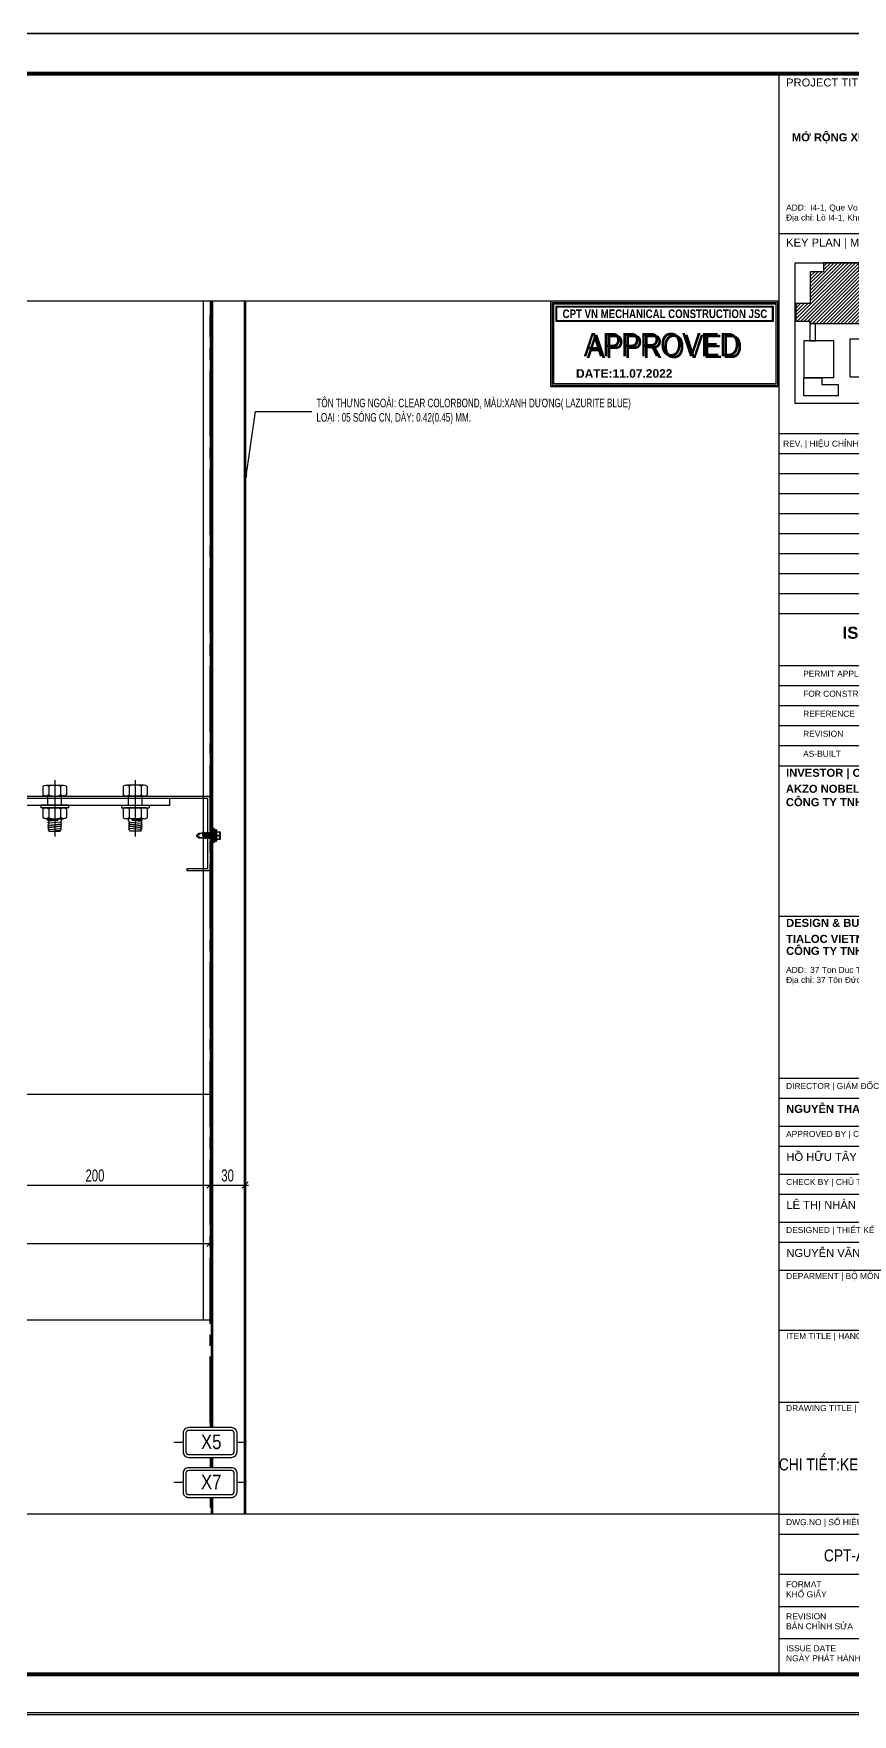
# Model space of a CAD drawing. Header units: inches. Extents: x 340055 to 349452, y -34649 to -30845.
# Drawn here: x 345930.5 to 346167.6, y -32778.4 to -32291.3 of the extents above; entities that cross this region are included whole.
import ezdxf
from ezdxf.enums import TextEntityAlignment as Align

# ---------------------------------------------------------------- set-up
doc = ezdxf.new("R2010")
doc.units = ezdxf.units.IN
doc.header["$MEASUREMENT"] = 0
doc.linetypes.add('CENTER2', pattern=[28.575, 19.05, -3.175, 3.175, -3.175])
for name, color, linetype in [('0 @ 1', 7, 'Continuous'), ('1', 1, 'Continuous'), ('251', 251, 'Continuous'), ('3', 3, 'Continuous'), ('5', 5, 'Continuous'), ('7', 7, 'Continuous'), ('8', 8, 'Continuous'), ('9', 9, 'Continuous'), ('DIM', 8, 'Continuous'), ('NET IN', 3, 'Continuous'), ('STRUCTURE', 1, 'Continuous')]:
    doc.layers.add(name, color=color, linetype=linetype)
doc.layers.add('Cover text', color=7, linetype='Continuous', true_color=0x52370f)
for name, color, linetype, lineweight in [('TEXT @ 1', 7, 'Continuous', 20), ('TL-TIILE BLOCK A2$0$TL-TITLE BLOCK - TEXT @ 1', 7, 'Continuous', 25), ('TL-TIILE BLOCK A2$0$TL-TITLE BLOCK 1', 7, 'Continuous', 50), ('TL-TIILE BLOCK A2$0$TL-TITLE BLOCK 2', 7, 'Continuous', 25), ('TL-TITLE BLOCK - TEXT', 7, 'Continuous', 25)]:
    doc.layers.add(name, color=color, linetype=linetype, lineweight=lineweight)
doc.styles.add('2501', font='', dxfattribs={"height": 250})
doc.styles.add('hx2', font='')
doc.styles.add('HX3', font='')
doc.styles.add('ST1H', font='vnshxh.shx', dxfattribs={"width": 0.7})
doc.styles.add('TIEU DE', font='', dxfattribs={"width": 0.8})
doc.styles.add('TL-TIILE BLOCK A2$0$MEP-TEXT T.BLOCK 1', font='arial.ttf', dxfattribs={"height": 1.5})
doc.styles.add('TL-TIILE BLOCK A2$0$MEP-TEXT T.BLOCK 2', font='arial.ttf')
doc.styles.add('TL-TIILE BLOCK A2$0$MEP-TEXT T.BLOCK 3', font='arial.ttf', dxfattribs={"height": 3})
doc.styles.get('2501').set_extended_font_data('.VnArialH', bold=True)
doc.styles.get('hx2').set_extended_font_data('.VnArial NarrowH')
doc.styles.get('HX3').set_extended_font_data('.VnBlackH')
doc.styles.get('TIEU DE').set_extended_font_data('.VnArial NarrowH')
doc.dimstyles.new('3', dxfattribs={"dimtxt": 3.5, "dimasz": 1.8, "dimexe": 1, "dimexo": 0, "dimgap": 1, "dimtad": 1, "dimdec": 0, "dimlfac": 3, "dimzin": 0, "dimdsep": 46, "dimtxsty": 'ST1H', "dimblk": 'OBLIQUE', "dimcen": 1, "dimdle": 1, "dimclrd": 8, "dimclre": 8, "dimclrt": 3, "dimadec": 0, "dimazin": 0, "dimtfac": 1, "dimtdec": 0, "dimtix": 1, "dimtofl": 0, "dimtmove": 1, "dimatfit": 3, "dimfxl": 0, "dimtolj": 1, "dimtzin": 0, "dimlwd": -1, "dimlwe": -1, "dimarcsym": 0})

# ---------------------------------------------------------------- blocks, each defined once
blk = doc.blocks.new('*U71')
at = {"layer": '251'}
h = blk.add_hatch(color=256, dxfattribs=at)
h.paths.add_polyline_path([(-0.0533, -0.0404), (-0.0533, -0.0433, -0.192582), (-0.0476, -0.0289, -0.192582), (-0.0533, -0.0144)])
h.paths.add_polyline_path([(-0.0533, 0.0144, -0.192582), (-0.0476, 0.0289, -0.192582), (-0.0533, 0.0433)])
h = blk.add_hatch(color=256, dxfattribs=at)
h.paths.add_polyline_path([(0.0559, -0.0404), (0.0559, -0.0433, -0.192582), (0.0617, -0.0289, -0.192582), (0.0559, -0.0144)])
h.paths.add_polyline_path([(0.0559, 0.0144, -0.192582), (0.0617, 0.0289, -0.192582), (0.0559, 0.0433)])
at = {"layer": '5', "linetype": 'CENTER2', "ltscale": 0.2}
blk.add_line((-0.0773, 0), (0.1944, 0), dxfattribs=at)
at = {"layer": '8'}
for p, q in [((-0.0533, 0.0404), (-0.0533, -0.0404)), ((-0.0476, 0.0578), (-0.0058, 0.0578)), ((-0.0476, 0.0289), (-0.0058, 0.0289)), ((0, 0.0433), (0, -0.0433)), ((0.0444, 0.0333), (0, 0.0333)), ((0.0444, -0.0664), (0.0444, 0.0664)), ((0.0444, 0.0664), (0.0559, 0.0664)), ((0.0559, -0.0664), (0.0559, 0.0664)), ((0.0559, 0.0404), (0.0559, -0.0404)), ((0.0617, 0.0578), (0.1034, 0.0578)), ((0.0617, 0.0289), (0.1034, 0.0289)), ((0.1092, 0.0433), (0.1092, -0.0433)), ((0.1168, 0.0333), (0.1092, 0.0333)), ((0.1211, 0.0267), (0.1168, 0.0333)), ((0.1168, 0.0333), (0.1168, -0.0167)), ((0.1168, -0.0167), (0.1211, 0.0267)), ((0.1268, 0.0333), (0.1211, 0.0267)), ((0.1311, 0.0267), (0.1268, 0.0333)), ((0.1639, 0.03), (0.1611, 0.0267)), ((0.1691, 0.0267), (0.1639, 0.03)), ((0.1658, -0.0267), (0.1674, 0)), ((0.1691, 0), (0.1674, 0)), ((0.1674, 0), (0.1691, 0)), ((0.1691, 0.0267), (0.1691, -0.0267)), ((-0.0476, -0.0289), (-0.0058, -0.0289)), ((-0.0476, -0.0289), (-0.0058, -0.0289)), ((-0.0476, -0.0578), (-0.0058, -0.0578)), ((0.0444, -0.0333), (0, -0.0333)), ((0.0444, -0.0664), (0.0559, -0.0664)), ((0.0617, -0.0289), (0.1034, -0.0289)), ((0.0617, -0.0289), (0.1034, -0.0289)), ((0.0617, -0.0578), (0.1034, -0.0578)), ((0.1201, -0.0333), (0.1092, -0.0333)), ((0.1258, -0.0267), (0.1201, -0.0333)), ((0.1601, -0.0333), (0.1558, -0.0267)), ((0.1658, -0.0267), (0.1601, -0.0333)), ((0.1658, -0.0267), (0.1691, -0.0267))]:
    blk.add_line(p, q, dxfattribs=at)
for points in [[(0.1358, -0.0267), (0.1301, -0.0333), (0.1258, -0.0267), (0.1311, 0.0267), (0.1368, 0.0333), (0.1411, 0.0267)], [(0.1458, -0.0267), (0.1401, -0.0333), (0.1358, -0.0267), (0.1411, 0.0267), (0.1468, 0.0333), (0.1511, 0.0267)], [(0.1558, -0.0267), (0.1501, -0.0333), (0.1458, -0.0267), (0.1511, 0.0267), (0.1568, 0.0333), (0.1611, 0.0267)]]:
    blk.add_lwpolyline(points, close=True, dxfattribs=at)
for centre, start, end in [((-0.0324, 0.0433), 136.39718, 223.60282), ((-0.0324, 0.0144), 136.39718, 180), ((-0.0209, 0.0433), 316.39718, 43.60282), ((-0.0209, 0.0144), 0, 43.60282), ((0.0768, 0.0433), 136.39718, 223.60282), ((0.0768, 0.0144), 136.39718, 180), ((0.0883, 0.0433), 316.39718, 43.60282), ((0.0883, 0.0144), 0, 43.60282), ((-0.0324, -0.0144), 180, 223.60282), ((-0.0324, -0.0433), 136.39718, 223.60282), ((-0.0209, -0.0144), 316.39718, 0), ((-0.0209, -0.0433), 316.39718, 43.60282), ((0.0768, -0.0144), 180, 223.60282), ((0.0768, -0.0433), 136.39718, 223.60282), ((0.0883, -0.0144), 316.39718, 0), ((0.0883, -0.0433), 316.39718, 43.60282)]:
    blk.add_arc(centre, 0.0209, start, end, dxfattribs=at)
blk = doc.blocks.new('*U72')
at = {"layer": '251'}
h = blk.add_hatch(color=256, dxfattribs=at)
h.paths.add_polyline_path([(-0.0533, -0.0404), (-0.0533, -0.0433, -0.192582), (-0.0476, -0.0289, -0.192582), (-0.0533, -0.0144)])
h.paths.add_polyline_path([(-0.0533, 0.0144, -0.192582), (-0.0476, 0.0289, -0.192582), (-0.0533, 0.0433)])
h = blk.add_hatch(color=256, dxfattribs=at)
h.paths.add_polyline_path([(0.0559, -0.0404), (0.0559, -0.0433, -0.192582), (0.0617, -0.0289, -0.192582), (0.0559, -0.0144)])
h.paths.add_polyline_path([(0.0559, 0.0144, -0.192582), (0.0617, 0.0289, -0.192582), (0.0559, 0.0433)])
at = {"layer": '5', "linetype": 'CENTER2', "ltscale": 0.2}
blk.add_line((-0.0773, 0), (0.1944, 0), dxfattribs=at)
at = {"layer": '8'}
for p, q in [((-0.0533, 0.0404), (-0.0533, -0.0404)), ((-0.0476, 0.0578), (-0.0058, 0.0578)), ((-0.0476, 0.0289), (-0.0058, 0.0289)), ((0, 0.0433), (0, -0.0433)), ((0.0444, 0.0333), (0, 0.0333)), ((0.0444, -0.0664), (0.0444, 0.0664)), ((0.0444, 0.0664), (0.0559, 0.0664)), ((0.0559, -0.0664), (0.0559, 0.0664)), ((0.0559, 0.0404), (0.0559, -0.0404)), ((0.0617, 0.0578), (0.1034, 0.0578)), ((0.0617, 0.0289), (0.1034, 0.0289)), ((0.1092, 0.0433), (0.1092, -0.0433)), ((0.1168, 0.0333), (0.1092, 0.0333)), ((0.1211, 0.0267), (0.1168, 0.0333)), ((0.1168, 0.0333), (0.1168, -0.0167)), ((0.1168, -0.0167), (0.1211, 0.0267)), ((0.1268, 0.0333), (0.1211, 0.0267)), ((0.1311, 0.0267), (0.1268, 0.0333)), ((0.1639, 0.03), (0.1611, 0.0267)), ((0.1691, 0.0267), (0.1639, 0.03)), ((0.1658, -0.0267), (0.1674, 0)), ((0.1691, 0), (0.1674, 0)), ((0.1674, 0), (0.1691, 0)), ((0.1691, 0.0267), (0.1691, -0.0267)), ((-0.0476, -0.0289), (-0.0058, -0.0289)), ((-0.0476, -0.0289), (-0.0058, -0.0289)), ((-0.0476, -0.0578), (-0.0058, -0.0578)), ((0.0444, -0.0333), (0, -0.0333)), ((0.0444, -0.0664), (0.0559, -0.0664)), ((0.0617, -0.0289), (0.1034, -0.0289)), ((0.0617, -0.0289), (0.1034, -0.0289)), ((0.0617, -0.0578), (0.1034, -0.0578)), ((0.1201, -0.0333), (0.1092, -0.0333)), ((0.1258, -0.0267), (0.1201, -0.0333)), ((0.1601, -0.0333), (0.1558, -0.0267)), ((0.1658, -0.0267), (0.1601, -0.0333)), ((0.1658, -0.0267), (0.1691, -0.0267))]:
    blk.add_line(p, q, dxfattribs=at)
for points in [[(0.1358, -0.0267), (0.1301, -0.0333), (0.1258, -0.0267), (0.1311, 0.0267), (0.1368, 0.0333), (0.1411, 0.0267)], [(0.1458, -0.0267), (0.1401, -0.0333), (0.1358, -0.0267), (0.1411, 0.0267), (0.1468, 0.0333), (0.1511, 0.0267)], [(0.1558, -0.0267), (0.1501, -0.0333), (0.1458, -0.0267), (0.1511, 0.0267), (0.1568, 0.0333), (0.1611, 0.0267)]]:
    blk.add_lwpolyline(points, close=True, dxfattribs=at)
for centre, start, end in [((-0.0324, 0.0433), 136.39718, 223.60282), ((-0.0324, 0.0144), 136.39718, 180), ((-0.0209, 0.0433), 316.39718, 43.60282), ((-0.0209, 0.0144), 0, 43.60282), ((0.0768, 0.0433), 136.39718, 223.60282), ((0.0768, 0.0144), 136.39718, 180), ((0.0883, 0.0433), 316.39718, 43.60282), ((0.0883, 0.0144), 0, 43.60282), ((-0.0324, -0.0144), 180, 223.60282), ((-0.0324, -0.0433), 136.39718, 223.60282), ((-0.0209, -0.0144), 316.39718, 0), ((-0.0209, -0.0433), 316.39718, 43.60282), ((0.0768, -0.0144), 180, 223.60282), ((0.0768, -0.0433), 136.39718, 223.60282), ((0.0883, -0.0144), 316.39718, 0), ((0.0883, -0.0433), 316.39718, 43.60282)]:
    blk.add_arc(centre, 0.0209, start, end, dxfattribs=at)
blk = doc.blocks.new('_Oblique')
at = {"color": 0, "linetype": 'ByBlock', "lineweight": -2}
blk.add_line((-0.5, -0.5), (0.5, 0.5), dxfattribs=at)
blk = doc.blocks.new('*D531')
at = {"color": 8, "linetype": 'Continuous', "transparency": 16777216}
for p, q in [((345914.92, -32598.67), (345914.92, -32625.97)), ((345981.59, -32610.11), (345981.59, -32625.97)), ((345913.92, -32624.97), (345982.59, -32624.97))]:
    blk.add_line(p, q, dxfattribs=at)
at = {"layer": 'Defpoints', "color": 0, "transparency": 16777216}
for p in [(345914.92, -32598.67), (345981.59, -32610.11), (345981.59, -32624.97)]:
    blk.add_point(p, dxfattribs=at)
at = {"color": 8, "transparency": 16777216, "xscale": 1.8, "yscale": 1.8, "zscale": 1.8, "rotation": 180}
blk.add_blockref('_Oblique', (345914.92, -32624.97), dxfattribs=at)
at = {"color": 8, "transparency": 16777216, "xscale": 1.8, "yscale": 1.8, "zscale": 1.8}
blk.add_blockref('_Oblique', (345981.59, -32624.97), dxfattribs=at)
at = {"color": 3, "transparency": 16777216, "insert": (345948.25, -32622.22), "char_height": 3.5, "attachment_point": 5, "style": 'ST1H', "bg_fill": 3, "box_fill_scale": 1.25, "bg_fill_color": 256, "bg_fill_true_color": 13158600, "bg_fill_transparency": 0}
blk.add_mtext('\\A1;200', dxfattribs=at)
blk = doc.blocks.new('*D532')
at = {"color": 8, "linetype": 'Continuous', "transparency": 16777216}
for p, q in [((345981.59, -32610.11), (345981.59, -32625.97)), ((345991.75, -32611.11), (345991.75, -32625.97)), ((345980.59, -32624.97), (345992.75, -32624.97))]:
    blk.add_line(p, q, dxfattribs=at)
at = {"layer": 'Defpoints', "color": 0, "transparency": 16777216}
for p in [(345981.59, -32610.11), (345991.75, -32611.11)]:
    blk.add_point(p, dxfattribs=at)
at = {"color": 8, "transparency": 16777216, "xscale": 1.8, "yscale": 1.8, "zscale": 1.8, "rotation": 180}
blk.add_blockref('_Oblique', (345981.59, -32624.97), dxfattribs=at)
at = {"color": 8, "transparency": 16777216, "xscale": 1.8, "yscale": 1.8, "zscale": 1.8}
blk.add_blockref('_Oblique', (345991.75, -32624.97), dxfattribs=at)
at = {"color": 3, "transparency": 16777216, "insert": (345986.67, -32622.22), "char_height": 3.5, "attachment_point": 5, "style": 'ST1H', "bg_fill": 3, "box_fill_scale": 1.25, "bg_fill_color": 256, "bg_fill_true_color": 13158600, "bg_fill_transparency": 0}
blk.add_mtext('\\A1;30', dxfattribs=at)
at = {"layer": 'Defpoints', "color": 0, "transparency": 16777216}
blk.add_point((345991.75, -32624.97), dxfattribs=at)
blk = doc.blocks.new('Short_Self_drilling')
at = {"layer": 'STRUCTURE', "color": 1, "linetype": 'Continuous'}
for p, q in [((6.4, 1.7), (-6.4, 1.7)), ((5.1, 3.8), (-5.1, 3.8)), ((-2.6, 2.9), (-5.1, 2.9)), ((-3.4, 3.8), (-3.4, 6.8)), ((3, 7.2), (-3, 7.2)), ((2.6, 2.9), (-2.6, 2.9)), ((-2.1, 2.8), (-2.1, 2.9)), ((6.3, 0), (0, 0)), ((2.2, 2.8), (2.2, 2.9)), ((2.2, -0.5), (2.2, 0)), ((5.1, 2.9), (2.6, 2.9)), ((3.4, 3.8), (3.4, 6.8)), ((3, -1.2), (-2.7, -0.2)), ((3, -2.7), (-2.7, -1.8)), ((3, -4.2), (-2.7, -3.3)), ((3, -5.8), (-2.7, -4.8)), ((3, -7.3), (-2.7, -6.3)), ((-1.9, -8), (-2.7, -7.9)), ((-2.1, -1.4), (-2.1, -0.9)), ((-2.1, -2.9), (-2.1, -2.4)), ((-2.1, -4.4), (-2.1, -3.9)), ((-2.1, -6), (-2.1, -5.4)), ((-2.1, -7.5), (-2.1, -7)), ((-2.1, -12.3), (-2.1, -8.5)), ((3, -8.8), (-1.1, -8.1)), ((2.1, -12.3), (2.1, -9.1)), ((2.2, -2), (2.2, -1.5)), ((2.2, -3.6), (2.2, -3)), ((2.2, -5.1), (2.2, -4.6)), ((2.2, -6.6), (2.2, -6.1)), ((2.2, -8.1), (2.2, -7.6))]:
    blk.add_line(p, q, dxfattribs=at)
blk.add_lwpolyline([(6.4, 1.3), (6.4, 1.7), (2.1, 2.8), (-2.1, 2.8), (-6.4, 1.7), (-6.4, 1.3)], close=True, dxfattribs=at)
for points in [[(-6.4, 1.3, -0.088869), (-6.3, 0), (0, 0)], [(-0.1, 3.8), (-0.3, 6.2, 0.338878), (-3.1, 6.2), (-3.3, 3.8)], [(3.3, 3.8), (3.1, 6.2, 0.338878), (0.3, 6.2), (0.1, 3.8)], [(2.1, -12.3), (0.2, -14.2, -0.333596), (-0.2, -14.2), (-2.1, -12.3)], [(-0.1, -14), (-1, -12.2, -0.148657), (-1.4, -11.2), (-2, -7.7, -0.815006), (-1.2, -7.8, 0.150833), (-0.8, -8.7)], [(2.1, -12.3), (1.7, -11.7, 0.52242), (0.9, -11.7), (-0.2, -14.2)]]:
    blk.add_lwpolyline(points, format="xyb", dxfattribs=at)
for points in [[(3, -1.2), (2.2, -1.5), (-2.1, -0.8), (-2.7, -0.2), (-2.4, 0)], [(3, -2.7), (2.2, -3), (-2.1, -2.4), (-2.7, -1.8), (-2.1, -1.4), (2.2, -2), (3, -2.7)], [(3, -4.2), (2.2, -4.6), (-2.1, -3.9), (-2.7, -3.3), (-2.1, -2.9), (2.2, -3.6), (3, -4.2)], [(3, -5.8), (2.2, -6.1), (-2.1, -5.4), (-2.7, -4.8), (-2.1, -4.4), (2.2, -5.1), (3, -5.8)], [(3, -7.3), (2.2, -7.6), (-2.1, -7), (-2.7, -6.3), (-2.1, -6), (2.2, -6.6), (3, -7.3)], [(-1.8, -8.5), (-2.1, -8.5), (-2.7, -7.9), (-2.1, -7.5), (-1.8, -7.5)], [(-1.3, -7.6), (2.2, -8.1), (3, -8.8)], [(-1.2, 0), (2.2, -0.5), (3, -1.2)], [(3, -8.8), (2.2, -9.1), (-0.8, -8.7)]]:
    blk.add_lwpolyline(points, dxfattribs=at)
for centre, radius, start, end in [((-5, 3.3), 0.455, 109.7949, 250.2674), ((-3, 6.8), 0.429, 90.0311, 180.0311), ((3, 6.8), 0.429, 0.0311, 90.0311), ((5.1, 3.3), 0.435, 279.7276, 80.3347), ((10, 0.2), 3.74, 162.2963, 182.6103)]:
    blk.add_arc(centre, radius, start, end, dxfattribs=at)
blk = doc.blocks.new('*D537')
at = {"color": 8, "linetype": 'Continuous', "transparency": 16777216}
for p, q in [((345843.26, -32598.67), (345843.26, -32642.9)), ((345981.59, -32598.67), (345981.59, -32642.9)), ((345842.26, -32641.9), (345982.59, -32641.9))]:
    blk.add_line(p, q, dxfattribs=at)
at = {"layer": 'Defpoints', "color": 0, "transparency": 16777216}
for p in [(345843.26, -32598.67), (345981.59, -32598.67), (345981.59, -32641.9)]:
    blk.add_point(p, dxfattribs=at)
at = {"color": 8, "transparency": 16777216, "xscale": 1.8, "yscale": 1.8, "zscale": 1.8, "rotation": 180}
blk.add_blockref('_Oblique', (345843.26, -32641.9), dxfattribs=at)
at = {"color": 8, "transparency": 16777216, "xscale": 1.8, "yscale": 1.8, "zscale": 1.8}
blk.add_blockref('_Oblique', (345981.59, -32641.9), dxfattribs=at)
at = {"color": 3, "transparency": 16777216, "insert": (345912.42, -32639.15), "char_height": 3.5, "attachment_point": 5, "style": 'ST1H', "bg_fill": 3, "box_fill_scale": 1.25, "bg_fill_color": 256, "bg_fill_true_color": 13158600, "bg_fill_transparency": 0}
blk.add_mtext('\\A1;415', dxfattribs=at)
blk = doc.blocks.new('TENTRUC')
at = {"layer": '7'}
for p, q in [((0, 8.27), (0, 10.26)), ((-7.48, 5.13), (-5.48, 5.13)), ((5.48, 5.13), (7.48, 5.13)), ((0, 0), (0, 2))]:
    blk.add_line(p, q, dxfattribs=at)
blk.add_lwpolyline([(-4.36, 8.27), (4.36, 8.27, -0.414214), (5.48, 7.14), (5.48, 3.12, -0.414214), (4.36, 2), (-4.36, 2, -0.414214), (-5.48, 3.12), (-5.48, 7.14, -0.414214)], format="xyb", close=True, dxfattribs=at)
at = {"layer": '8', "ltscale": 15}
blk.add_lwpolyline([(-4.36, 7.68), (4.36, 7.68, -0.414214), (4.9, 7.14), (4.9, 3.12, -0.414214), (4.36, 2.58), (-4.36, 2.58, -0.414214), (-4.9, 3.12), (-4.9, 7.14, -0.414214)], format="xyb", close=True, dxfattribs=at)
at = {"layer": '3', "style": 'hx2'}
blk.add_attdef('TR', text='', height=2.9, dxfattribs=at).set_placement((-0.16, 3.83), align=Align.CENTER)
blk = doc.blocks.new('DAUKIEMSOAT')
at = {"layer": '1'}
h = blk.add_hatch(color=10, dxfattribs=at)
h.dxf.hatch_style = 1
h.paths.add_polyline_path([(-1009.3, -10752.83), (-1009.3, -10728.79), (-944.11, -10728.79), (-944.11, -10752.83)], flags=16)
h.paths.add_polyline_path([(-1009.73, -10753.26), (-1009.73, -10728.36), (-943.68, -10728.36), (-943.68, -10753.26)])
h = blk.add_hatch(color=10, dxfattribs=at)
h.dxf.hatch_style = 1
h.paths.add_polyline_path([(-945.66, -10734.13), (-1008.05, -10734.13), (-1008.05, -10730.05), (-945.66, -10730.05)], flags=16)
h.paths.add_polyline_path([(-945.4, -10729.86), (-945.4, -10734.33), (-1008.24, -10734.33), (-1008.24, -10729.86)])
at = {"layer": '1', "color": 10}
for points in [[(-1009.73, -10753.26), (-1009.73, -10728.36), (-943.68, -10728.36), (-943.68, -10753.26)], [(-1009.3, -10752.83), (-1009.3, -10728.79), (-944.11, -10728.79), (-944.11, -10752.83)], [(-1008.87, -10752.4), (-1008.87, -10729.22), (-944.54, -10729.22), (-944.54, -10752.4)], [(-945.4, -10729.86), (-945.4, -10734.33), (-1008.24, -10734.33), (-1008.24, -10729.86)], [(-945.66, -10734.13), (-1008.05, -10734.13), (-1008.05, -10730.05), (-945.66, -10730.05)]]:
    blk.add_lwpolyline(points, close=True, dxfattribs=at)
at = {"layer": '1', "color": 10, "style": '2501', "width": 0.8}
blk.add_text('CPT VN MECHANICAL CONSTRUCTION JSC', height=2.5, dxfattribs=at).set_placement((-1006.34, -10733.32))
at = {"layer": '1', "color": 10, "style": 'HX3', "width": 0.9}
blk.add_text('APPROVED', height=6.75, dxfattribs=at).set_placement((-977.64, -10744.37), align=Align.CENTER)
at = {"layer": '1', "color": 251, "linetype": 'Continuous', "true_color": 0x645e5e, "style": 'HX3', "width": 0.9}
blk.add_text('APPROVED', height=6.75, dxfattribs=at).set_placement((-976.82, -10744.92), align=Align.CENTER)
at = {"layer": '1', "color": 10, "style": '2501'}
blk.add_attdef('DATE', text='', height=2.48, dxfattribs=at).set_placement((-1002.45, -10749.37), align=Align.MIDDLE_LEFT)
blk = doc.blocks.new('A$C57dc6cef')
at = {"layer": 'DIM', "color": 1}
blk.add_blockref('DAUKIEMSOAT', (1009.73, 10753.26), dxfattribs=at).add_auto_attribs({'DATE': 'DATE:11.07.2022'})
blk = doc.blocks.new('A$Cc64c765f')
at = {"layer": '9'}
blk.add_blockref('A$C57dc6cef', (-1.75, 0), dxfattribs=at)
blk = doc.blocks.new('kt kien truc 1')
at = {"layer": 'TL-TITLE BLOCK - TEXT', "ltscale": 5}
h = blk.add_hatch(dxfattribs=at)
h.set_pattern_fill('ANSI31', color=252, scale=5)
h.set_pattern_definition([(45, (0.60566, 1.00843), (-0.44194174, 0.44194174), [])])
h.paths.add_polyline_path([(545.12, 360.52), (542.22, 360.52), (542.22, 362.74), (533.38, 362.74), (533.38, 360.49), (529, 360.49), (529, 362.74), (520.15, 362.74), (520.15, 360.49), (516.81, 360.49), (516.81, 352.55), (513.24, 352.56), (513.24, 348.16), (516.7, 348.16), (516.7, 347.6), (538.32, 347.6), (538.32, 348.92), (545.12, 348.92)])
at = {"layer": 'Defpoints', "color": 8}
blk.add_lwpolyline([(0, 0), (594, 0), (594, 420), (0, 420)], close=True, dxfattribs=at)
at = {"layer": 'TL-TIILE BLOCK A2$0$TL-TITLE BLOCK 1', "const_width": 1}
blk.add_lwpolyline([(20, 10), (579, 10), (584, 15), (584, 405), (579, 410), (20, 410), (15, 405), (15, 15)], close=True, dxfattribs=at)
at = {"layer": 'TL-TIILE BLOCK A2$0$TL-TITLE BLOCK 2'}
for p, q in [((509, 410), (509, 10)), ((584, 370), (509, 370)), ((584, 320), (509, 320)), ((584, 320), (509, 320)), ((584, 315), (509, 315)), ((584, 310), (509, 310)), ((584, 305), (509, 305)), ((584, 300), (509, 300)), ((584, 295), (509, 295)), ((584, 290), (509, 290)), ((584, 285), (509, 285)), ((584, 280), (509, 280)), ((584, 275), (509, 275)), ((584, 262), (509, 262)), ((584, 257), (509, 257)), ((584, 252), (509, 252)), ((584, 247), (509, 247)), ((584, 242), (509, 242)), ((509, 237), (584, 237)), ((509, 199.5), (584, 199.5)), ((509, 159), (584, 159)), ((509, 154), (559, 154)), ((509, 147), (584, 147)), ((509, 142), (559, 142)), ((509, 135), (584, 135)), ((509, 130), (559, 130)), ((509, 123), (584, 123)), ((509, 118), (559, 118)), ((509, 111), (584, 111)), ((509, 96), (584, 96)), ((509, 78), (584, 78)), ((509, 50), (584, 50)), ((509, 45), (584, 45)), ((509, 35), (584, 35)), ((509, 27), (584, 27)), ((509, 19), (584, 19))]:
    blk.add_line(p, q, dxfattribs=at)
at = {"layer": 'TL-TITLE BLOCK - TEXT'}
for points in [[(513.08, 362.74), (578.82, 362.74), (578.82, 327.57), (513.08, 327.57)], [(518.14, 347.6), (516.7, 347.6), (516.7, 343.27), (518.14, 343.27)], [(522.74, 343.27), (515.2, 343.27), (515.2, 334.03), (522.74, 334.03)], [(526.77, 343.77), (548.22, 343.77), (548.22, 334.18), (526.77, 334.18)]]:
    blk.add_lwpolyline(points, close=True, dxfattribs=at)
for points in [[(545.12, 360.52), (542.22, 360.52), (542.22, 362.74), (533.38, 362.74), (533.38, 360.49), (529, 360.49), (529, 362.74), (520.15, 362.74), (520.15, 360.49), (516.81, 360.49), (516.81, 352.55), (513.24, 352.56), (513.24, 348.16), (516.7, 348.16), (516.7, 347.6), (538.32, 347.6), (538.32, 348.92), (545.12, 348.92), (545.12, 360.52)], [(515.19, 333.96), (519.69, 333.96), (519.68, 332.29), (523.77, 332.29), (523.77, 329.49), (515.19, 329.49), (515.19, 333.96), (515.19, 333.96)]]:
    blk.add_lwpolyline(points, dxfattribs=at)
at = {"layer": '0 @ 1', "insert": (510.79, 152.31), "char_height": 2, "attachment_point": 1, "style": 'TL-TIILE BLOCK A2$0$MEP-TEXT T.BLOCK 2'}
blk.add_mtext_dynamic_manual_height_columns('\\pt10;{\\fArial|b1|i0|c0|p34;NGUYỄN THANH BẢO}', width=32.1571, gutter_width=12.5, heights=[0], dxfattribs=at)
at = {"layer": 'TEXT @ 1', "char_height": 2, "attachment_point": 1, "style": 'TL-TIILE BLOCK A2$0$MEP-TEXT T.BLOCK 1'}
for s, insert in [('{\\C1;HỒ HỮU TÂY}', (510.84, 140.31)), ('{\\C1;LÊ THỊ NHÀN}', (510.84, 128.31)), ('{\\C1;NGUYỄN VĂN THẮNG}', (510.84, 116.31))]:
    blk.add_mtext_dynamic_manual_height_columns(s, width=50.8254, gutter_width=15, heights=[0], dxfattribs=dict(at, insert=insert))
at = {"layer": 'TL-TIILE BLOCK A2$0$TL-TITLE BLOCK - TEXT @ 1', "attachment_point": 1}
for s, width, heights, insert, char_height, style in [('PROJECT TITLE | TÊN DỰ ÁN', 66.5482, [0], (510.78, 408.79), 2, 'TL-TIILE BLOCK A2$0$MEP-TEXT T.BLOCK 2'), ('\\pi0.50923;{\\fArial|b1|i0|c0|p34;MỞ RỘNG XƯỞNG SẢN XUẤT SƠN CÔNG NGHIỆP}', 68.8384, [0], (511.72, 395.1), 2, 'TL-TIILE BLOCK A2$0$MEP-TEXT T.BLOCK 3'), ('ADD:^II4-1, Que Vo Industrial Park, Bac Ninh Province, Viet Nam ', 66.5482, [0], (510.78, 377.29), 1.5, 'TL-TIILE BLOCK A2$0$MEP-TEXT T.BLOCK 1'), ('Địa chỉ: Lô I4-1, Khu công nghiệp Quế Võ, Bắc Ninh, Việt Nam', 66.5482, [0], (510.78, 374.79), 1.5, 'TL-TIILE BLOCK A2$0$MEP-TEXT T.BLOCK 1'), ('KEY PLAN | MẶT BẰNG ĐỊNH VỊ', 66.5482, [0], (510.78, 368.79), 2, 'TL-TIILE BLOCK A2$0$MEP-TEXT T.BLOCK 2'), ('REV. | HIỆU CHỈNH', 37.618, [0], (510.04, 318.29), 1.5, 'TL-TIILE BLOCK A2$0$MEP-TEXT T.BLOCK 1'), ('\\pi11.8638;{\\fArial|b1|i0|c0|p34;ISSUANCE PURPOSE}', 66.5482, [0], (513.01, 271.79), 3, 'TL-TIILE BLOCK A2$0$MEP-TEXT T.BLOCK 3'), ('PERMIT APPLICATION ', 44.9946, [0], (515.04, 260.79), 1.5, 'TL-TIILE BLOCK A2$0$MEP-TEXT T.BLOCK 1'), ('FOR CONSTRUCTION', 44.9946, [0], (515.04, 255.79), 1.5, 'TL-TIILE BLOCK A2$0$MEP-TEXT T.BLOCK 1'), ('REFERENCE ', 44.9946, [0], (515.04, 250.79), 1.5, 'TL-TIILE BLOCK A2$0$MEP-TEXT T.BLOCK 1'), ('REVISION', 44.9946, [1.55], (515.04, 245.79), 1.5, 'TL-TIILE BLOCK A2$0$MEP-TEXT T.BLOCK 1'), ('AS-BUILT ', 44.9946, [0], (515.04, 240.79), 1.5, 'TL-TIILE BLOCK A2$0$MEP-TEXT T.BLOCK 1'), ('{\\fArial|b1|i0|c0|p34;INVESTOR | CHỦ ĐẦU TƯ}', 66.5482, [0], (510.78, 236.29), 2, 'TL-TIILE BLOCK A2$0$MEP-TEXT T.BLOCK 2'), ('\\pi5.64586;{\\fArial|b1|i0|c0|p34;AKZO NOBEL VIETNAM CO., LTD\\PCÔNG TY TNHH AKZO NOBEL VIỆT NAM}', 66.5482, [0], (505.09, 232.29), 2, 'TL-TIILE BLOCK A2$0$MEP-TEXT T.BLOCK 2'), ('{\\fArial|b1|i0|c0|p34;DESIGN & BUILD CONTRACTOR | TỔNG THẦU}', 66.5482, [0], (510.78, 198.79), 2, 'TL-TIILE BLOCK A2$0$MEP-TEXT T.BLOCK 2'), ('{\\fArial|b1|i0|c0|p34;TIALOC VIETNAM CO.,LTD}', 66.5482, [0], (510.78, 194.79), 2, 'TL-TIILE BLOCK A2$0$MEP-TEXT T.BLOCK 2'), ('{\\fArial|b1|i0|c0|p34;CÔNG TY TNHH TIALOC VIỆT NAM}', 66.5482, [0], (510.78, 191.79), 2, 'TL-TIILE BLOCK A2$0$MEP-TEXT T.BLOCK 2'), ('ADD:^I37 Ton Duc Thang Str, Ben Nghe Ward, Dictrict 1, Ho Chi Minh City ', 70.4569, [0], (510.78, 186.79), 1.5, 'TL-TIILE BLOCK A2$0$MEP-TEXT T.BLOCK 1'), ('Địa chỉ: 37 Tôn Đức Thắng, phường Bến Nghé, Quận 1, TP. Hồ Chí Minh', 70.522, [0], (510.78, 184.29), 1.5, 'TL-TIILE BLOCK A2$0$MEP-TEXT T.BLOCK 1'), ('DIRECTOR | GIÁM ĐỐC', 57.2397, [0], (510.78, 157.79), 1.5, 'TL-TIILE BLOCK A2$0$MEP-TEXT T.BLOCK 1'), ('APPROVED BY | CHỦ NHIỆM THIẾT KẾ', 57.2397, [0], (510.78, 145.79), 1.5, 'TL-TIILE BLOCK A2$0$MEP-TEXT T.BLOCK 1'), ('CHECK BY | CHỦ TRÌ THIẾT KẾ', 50.8254, [0], (510.78, 133.79), 1.5, 'TL-TIILE BLOCK A2$0$MEP-TEXT T.BLOCK 1'), ('DESIGNED | THIẾT KẾ', 44.9979, [0], (510.78, 121.79), 1.5, 'TL-TIILE BLOCK A2$0$MEP-TEXT T.BLOCK 1'), ('DEPARMENT | BỘ MÔN', 63.0963, [0], (510.78, 110.29), 1.5, 'TL-TIILE BLOCK A2$0$MEP-TEXT T.BLOCK 1'), ('ITEM TITLE | HẠNG MỤC THIẾT KẾ', 63.0963, [0], (510.78, 95.29), 1.5, 'TL-TIILE BLOCK A2$0$MEP-TEXT T.BLOCK 1'), ('DRAWING TITLE | TÊN BẢN VẼ', 63.0963, [0], (510.78, 77.29), 1.5, 'TL-TIILE BLOCK A2$0$MEP-TEXT T.BLOCK 1'), ('DWG.NO | SỐ HIỆU BẢN VẼ', 37.618, [0], (510.78, 48.79), 1.5, 'TL-TIILE BLOCK A2$0$MEP-TEXT T.BLOCK 1'), ('FORMAT', 21.1246, [0], (510.78, 33.27), 1.5, 'TL-TIILE BLOCK A2$0$MEP-TEXT T.BLOCK 1'), ('KHỔ GIẤY', 31.0296, [0], (510.78, 30.77), 1.5, 'TL-TIILE BLOCK A2$0$MEP-TEXT T.BLOCK 1'), ('REVISION', 21.1246, [0], (510.78, 25.27), 1.5, 'TL-TIILE BLOCK A2$0$MEP-TEXT T.BLOCK 1'), ('BẢN CHỈNH SỬA', 31.0296, [0], (510.78, 22.77), 1.5, 'TL-TIILE BLOCK A2$0$MEP-TEXT T.BLOCK 1'), ('ISSUE DATE', 21.1246, [0], (510.78, 17.27), 1.5, 'TL-TIILE BLOCK A2$0$MEP-TEXT T.BLOCK 1'), ('NGÀY PHÁT HÀNH', 31.0296, [0], (510.78, 14.77), 1.5, 'TL-TIILE BLOCK A2$0$MEP-TEXT T.BLOCK 1')]:
    blk.add_mtext_dynamic_manual_height_columns(s, width=width, gutter_width=15, heights=heights, dxfattribs=dict(at, insert=insert, char_height=char_height, style=style))

msp = doc.modelspace()

# ---------------------------------------------------------------- linework, layer by layer
at = {"color": 8}
msp.add_lwpolyline([(345577.0094, -32368.793), (346146.3473, -32368.793), (346146.3473, -32720.3728), (345577.0094, -32720.3728)], close=True, dxfattribs=at)
at = {"color": 94, "ltscale": 50}
msp.add_lwpolyline([(345974.9206, -32533.2758), (345980.9206, -32533.2758), (345980.9206, -32512.9424), (345915.5872, -32512.9424), (345915.5872, -32533.2758), (345921.5872, -32533.2758), (345921.5872, -32533.9424), (345915.5872, -32533.9424, -0.41421356), (345914.9206, -32533.2758), (345914.9206, -32512.9424, -0.41421356), (345915.5872, -32512.2758), (345980.9206, -32512.2758, -0.41421356), (345981.5872, -32512.9424), (345981.5872, -32533.2758, -0.41421356), (345980.9206, -32533.9424), (345974.9206, -32533.9424), (345974.9206, -32533.2758)], format="xyb", dxfattribs=at)
at = {"layer": '3'}
for points in [[(345981.9149, -32368.793), (345981.9149, -32695.1496)], [(345982.2483, -32368.793), (345982.2483, -32695.1496)], [(345991.5813, -32720.3728), (345991.5813, -32368.793)], [(345991.9146, -32720.3728), (345991.9146, -32368.793)], [(345981.9149, -32703.9654), (345981.9149, -32706.7751)], [(345982.2483, -32703.9654), (345982.2483, -32706.7751)], [(345981.9149, -32715.5908), (345981.9149, -32720.3728)], [(345982.2483, -32715.5908), (345982.2483, -32720.3728)]]:
    msp.add_lwpolyline(points, dxfattribs=at)
at = {"layer": '5'}
msp.add_lwpolyline([(345926.5872, -32514.9424), (345969.9206, -32514.9424), (345969.9206, -32512.9424), (345926.5872, -32512.9424)], close=True, dxfattribs=at)
at = {"layer": '8', "color": 2}
msp.add_line((345979.5872, -32368.793), (345979.5872, -32664.1486), dxfattribs=at)
msp.add_lwpolyline([(345981.5872, -32368.793), (345981.5872, -32664.1486)], dxfattribs=at)
msp.add_lwpolyline([(345893.2605, -32598.6684), (345981.5872, -32598.6684), (345981.5872, -32664.1486), (345893.2605, -32664.1486)], close=True, dxfattribs=at)

# ---------------------------------------------------------------- block references
at = {"color": 1, "xscale": -0.320000000024784, "yscale": 0.3199999998323619, "zscale": 0.3199999999999999, "rotation": 270.0311275548046}
msp.add_blockref('Short_Self_drilling', (345982.2483, -32523.7074), dxfattribs=at)
at = {"layer": '251', "color": 147, "yscale": 60.00000000046566}
for name, p, xscale, zscale, rotation in [('*U71', (345936.5872, -32512.2758), -60.00000000046566, 60.00000000048894, 90.00000005158218), ('*U72', (345959.9206, -32512.2758), 60.00000000046566, 60.00000000046566, 269.9999999484178)]:
    msp.add_blockref(name, p, dxfattribs=dict(at, xscale=xscale, zscale=zscale, rotation=rotation))
at = {"layer": '3'}
ref = msp.add_blockref('TENTRUC', (345981.5872, -32692.34), dxfattribs=dict(at, xscale=1.40625, yscale=1.40625, zscale=1.40625, rotation=180))
ref.add_attrib('TR', 'x5', dxfattribs={"layer": '0', "height": 4.21875, "style": 'hx2'}).set_placement((345981.9231, -32701.4836), align=Align.CENTER)
ref = msp.add_blockref('TENTRUC', (345981.5872, -32703.9654), dxfattribs=dict(at, xscale=1.40625, yscale=1.40625, zscale=1.40625, rotation=180))
ref.add_attrib('TR', 'X7', dxfattribs={"layer": '0', "height": 4.21875, "style": 'hx2'}).set_placement((345981.9231, -32713.109), align=Align.CENTER)

# ---------------------------------------------------------------- leaders
at = {"color": 9}
msp.add_leader([(345991.8821, -32420.8955), (345994.7786, -32400.8209), (346012.406, -32400.8209)], dimstyle='3', override={"dimgap": 1, "dimtad": 0}, dxfattribs=at)

# ---------------------------------------------------------------- next in the draw order: texts
at = {"layer": '3', "insert": (346012.406, -32400.8209), "char_height": 2.5, "attachment_point": 4, "style": 'ST1H', "bg_fill": 2}
msp.add_mtext('\\A1;t«n TH¦NG ngoµi: CLEAR COLORBOND, mµu:Xanh d\xad¬ng( Lazurite blue)\\PLo¹i : 05 SãNG CN, dµy: 0.42(0.45) mm.', dxfattribs=at)

# ---------------------------------------------------------------- next in the draw order: dimensions: what is measured, and where the dimension line sits
at = {"color": 8}
dim = msp.add_linear_dim(base=(345981.5873, -32624.9728), p1=(345914.9205, -32598.6684), p2=(345981.5873, -32610.1142), angle=180, dimstyle='3', dxfattribs=at)
dim.commit()
dim.dimension.update_dxf_attribs({"geometry": '*D531', "text_midpoint": (345948.2539, -32622.2228)})

# ---------------------------------------------------------------- next in the draw order: block references
msp.add_blockref('A$Cc64c765f', (346082.0437, -32393.6983))

# ---------------------------------------------------------------- next in the draw order: dimensions: what is measured, and where the dimension line sits
dim = msp.add_linear_dim(base=(345991.748, -32624.9728), p1=(345981.5873, -32610.1142), p2=(345991.748, -32611.1053), angle=180, dimstyle='3', dxfattribs=at)
dim.commit()
dim.dimension.update_dxf_attribs({"geometry": '*D532', "text_midpoint": (345986.6677, -32622.2228)})

# ---------------------------------------------------------------- next in the draw order: dimensions: what is measured, and where the dimension line sits
dim = msp.add_linear_dim(base=(345981.5872, -32641.9047), p1=(345843.2604, -32598.6684), p2=(345981.5872, -32598.6684), dimstyle='3', dxfattribs=at)
dim.commit()
dim.dimension.update_dxf_attribs({"geometry": '*D537', "text_midpoint": (345912.4238, -32639.1547)})

# ---------------------------------------------------------------- next in the draw order: linework, layer by layer
at = {"color": 8, "linetype": 'CENTER2'}
msp.add_line((345981.5872, -32693.7448), (345981.5872, -32373.0393), dxfattribs=at)
at = {"layer": 'NET IN'}
msp.add_lwpolyline([(345556.1302, -32291.3349), (346244.9101, -32291.3349), (346244.9101, -32777.9354), (345556.1302, -32777.9354)], close=True, dxfattribs=at)

# ---------------------------------------------------------------- next in the draw order: block references
at = {"layer": '3'}
ref = msp.add_blockref('kt kien truc 1', (345556.1302, -32778.3509), dxfattribs=dict(at, xscale=1.159562065285868, yscale=1.159562065285868, zscale=1.159562065285868))
ref.add_attrib('TENBANVE', 'CHI TIÕT:KE C¾T N¦íC HåI TRôC X5&X7,JU-02', dxfattribs={"layer": 'Cover text', "ltscale": 0.5, "height": 3.478686, "style": 'TIEU DE'}).set_placement((346191.6358, -32705.9182), align=Align.MIDDLE_CENTER)
ref.add_attrib('STT', 'CPT-AKZ-02-TD-016', dxfattribs={"layer": 'Cover text', "ltscale": 0.5, "height": 3.478686, "style": 'TIEU DE'}).set_placement((346178.0731, -32732.2855), align=Align.MIDDLE_CENTER)

doc.saveas('drawing.dxf')
